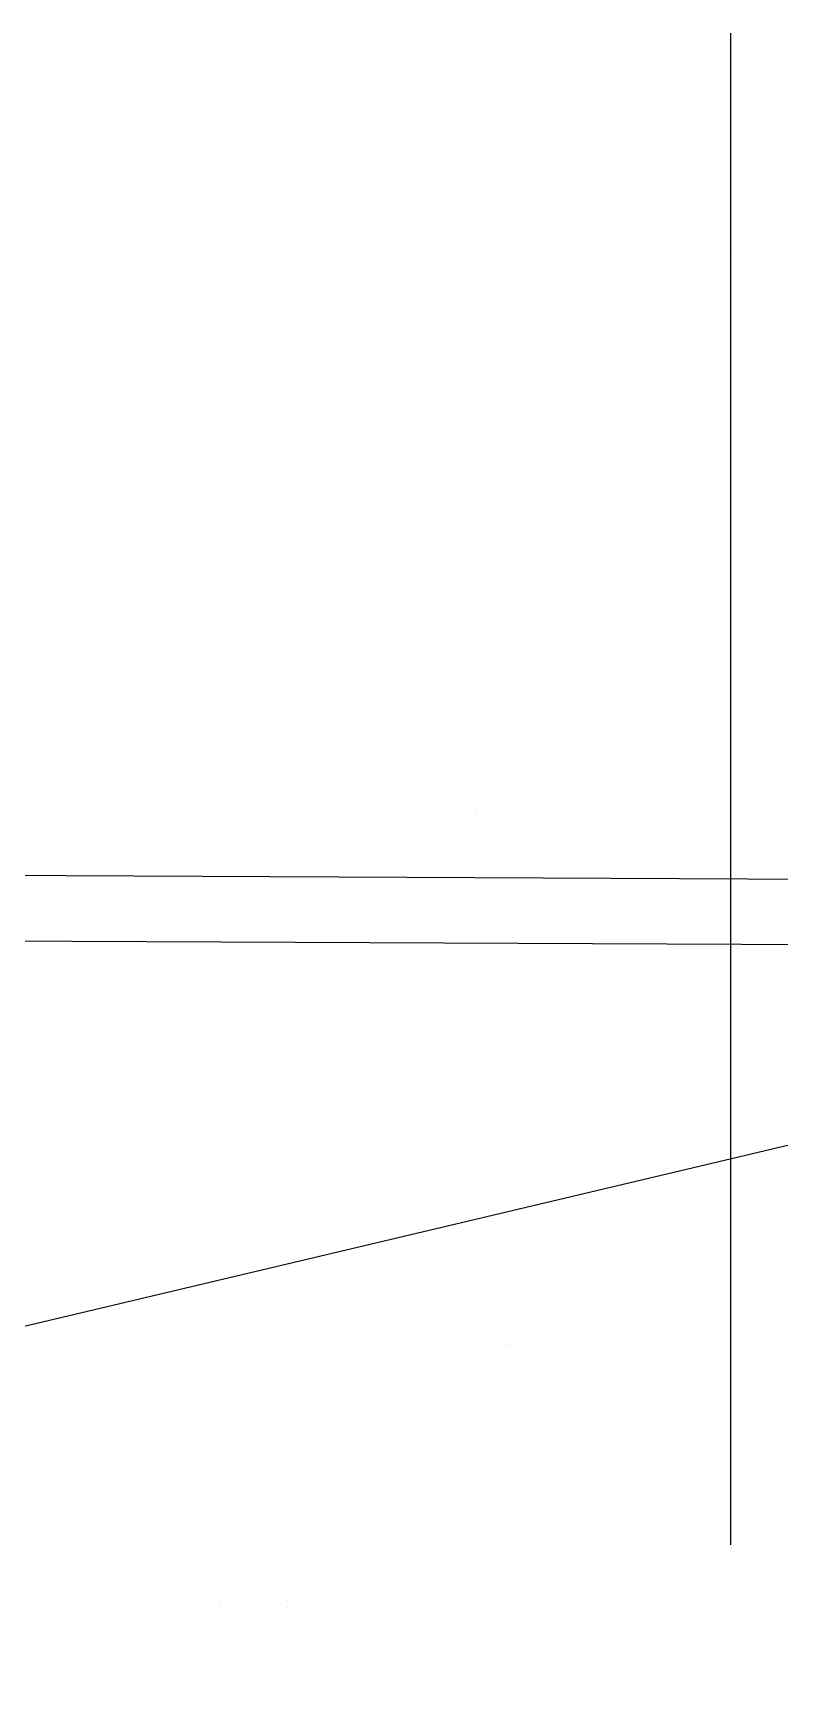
# Model space of a CAD drawing. Header units: millimetres. Extents: x 98 to 155, y -181 to 127.
# Drawn here: x 106.507 to 107.643, y 123.39 to 125.912 of the extents above; entities that cross this region are included whole.
import ezdxf
from ezdxf.enums import TextEntityAlignment as Align
from ezdxf.xclip import XClip

# ---------------------------------------------------------------- set-up
doc = ezdxf.new("R2010")
doc.units = ezdxf.units.MM
doc.header["$LTSCALE"] = 15
doc.header["$XCLIPFRAME"] = 2
for name, pattern in [('ACAD_ISO07W100', [3, 0, -3]), ('HIDDEN', [0.375, 0.25, -0.125]), ('PHANTOM', [63.5, 31.75, -6.35, 6.35, -6.35, 6.35, -6.35]), ('PHANTOM2', [1.25, 0.625, -0.125, 0.125, -0.125, 0.125, -0.125])]:
    doc.linetypes.add(name, pattern=pattern)
doc.layers.get('0').update_dxf_attribs({"color": 250})
for name, color, linetype in [('A-EJES', 250, 'PHANTOM'), ('A-MURO BAJO', 250, 'Continuous'), ('A-PROYECCIONES', 250, 'HIDDEN'), ('DLP_VERDE', 250, 'Continuous')]:
    doc.layers.add(name, color=color, linetype=linetype)
doc.layers.add('A-MUROS', color=252, linetype='Continuous', lineweight=30)
doc.styles.add('R80', font='ARIALN.TTF', dxfattribs={"height": 2.03})

# ---------------------------------------------------------------- blocks, each defined once
blk = doc.blocks.new('A$C9f73720c')
at = {"layer": 'A-MURO BAJO', "ltscale": 0.5}
for p, q in [((38.0458, 125.7916, 0), (40.0797, 134.6873, 0)), ((40.1766, 134.6627, 0), (38.1545, 125.8181, 0))]:
    blk.add_line(p, q, dxfattribs=at)
at = {"layer": 'A-PROYECCIONES'}
blk.add_line((38.8761, 87.8303, 0), (38.1838, 142.0709, 0), dxfattribs=at)
at = {"layer": 'DLP_VERDE', "linetype": 'Continuous'}
for p, q in [((37.9124, 129.7971), (37.9124, 129.7971)), ((37.7983, 129.7675), (37.7983, 129.7675)), ((37.8204, 129.7646), (37.8204, 129.7646)), ((37.9393, 129.7489), (37.9393, 129.7489)), ((38.0433, 129.7352), (38.0433, 129.7352)), ((38.0654, 129.7323), (38.0654, 129.7323)), ((37.8226, 129.7148), (37.8226, 129.7148)), ((38.1591, 129.7136), (38.1591, 129.7136)), ((38.1844, 129.7166), (38.1844, 129.7166)), ((37.7858, 129.6912), (37.7858, 129.6912)), ((37.7882, 129.6833), (37.7882, 129.6833)), ((37.9341, 129.6982), (37.9341, 129.6982)), ((38.0775, 129.69), (38.0775, 129.69)), ((38.2238, 129.6906), (38.2238, 129.6906)), ((38.2466, 129.6845), (38.2466, 129.6845)), ((38.2884, 129.7029), (38.2884, 129.7029)), ((38.2911, 129.6864), (38.2911, 129.6864)), ((38.3104, 129.7), (38.3104, 129.7)), ((37.8337, 129.6665), (37.8337, 129.6665)), ((37.8781, 129.6684), (37.8781, 129.6684)), ((38.0868, 129.6775), (38.0868, 129.6775)), ((38.1054, 129.6644), (38.1054, 129.6644)), ((38.3865, 129.6125), (38.3865, 129.6125)), ((38.723, 129.6113), (38.723, 129.6113)), ((38.0156, 129.5821), (38.0156, 129.5821)), ((38.3521, 129.5809), (38.3521, 129.5809)), ((37.7423, 129.5534), (37.7423, 129.5534)), ((37.8886, 129.5541), (37.8886, 129.5541)), ((38.0369, 129.5611), (38.0369, 129.5611)), ((38.1804, 129.5529), (38.1804, 129.5529)), ((38.3267, 129.5535), (38.3267, 129.5535)), ((38.4749, 129.5606), (38.4749, 129.5606)), ((38.6184, 129.5523), (38.6184, 129.5523)), ((38.6693, 129.562), (38.6693, 129.562)), ((38.6863, 129.5544), (38.6863, 129.5544)), ((38.7647, 129.553), (38.7647, 129.553)), ((38.8461, 129.5613), (38.8461, 129.5613)), ((38.8905, 129.5633), (38.8905, 129.5633)), ((37.7652, 129.5317), (37.7652, 129.5317)), ((37.9812, 129.5506), (37.9812, 129.5506)), ((38.0646, 129.5272), (38.0646, 129.5272)), ((38.2733, 129.5363), (38.2733, 129.5363)), ((38.2984, 129.5317), (38.2984, 129.5317)), ((38.4331, 129.5433), (38.4331, 129.5433)), ((38.4776, 129.5452), (38.4776, 129.5452)), ((37.8603, 129.5183), (37.8603, 129.5183)), ((37.8692, 129.518), (37.8692, 129.518)), ((37.8912, 129.5151), (37.8912, 129.5151)), ((38.0202, 129.5253), (38.0202, 129.5253)), ((37.9274, 129.5013), (37.9274, 129.5013)), ((38.0102, 129.4994), (38.0102, 129.4994)), ((38.1142, 129.4857), (38.1142, 129.4857)), ((38.1362, 129.4828), (38.1362, 129.4828)), ((38.5795, 129.4798), (38.5795, 129.4798)), ((39.0673, 129.4788), (39.0673, 129.4788)), ((39.197, 129.4794), (39.197, 129.4794)), ((39.2414, 129.4814), (39.2414, 129.4814)), ((38.2552, 129.4672), (38.2552, 129.4672)), ((38.3592, 129.4535), (38.3592, 129.4535)), ((39.0372, 129.4724), (39.0372, 129.4724)), ((39.0746, 129.4612), (39.0746, 129.4612)), ((39.0894, 129.4759), (39.0894, 129.4759)), ((39.2084, 129.4602), (39.2084, 129.4602)), ((39.2208, 129.4619), (39.2208, 129.4619)), ((39.3691, 129.4689), (39.3691, 129.4689)), ((38.2086, 129.4494), (38.2086, 129.4494)), ((38.3813, 129.4506), (38.3813, 129.4506)), ((38.5003, 129.4349), (38.5003, 129.4349)), ((38.5451, 129.4482), (38.5451, 129.4482)), ((38.8623, 129.4293), (38.8623, 129.4293)), ((39.2464, 129.4449), (39.2464, 129.4449)), ((39.3124, 129.4465), (39.3124, 129.4465)), ((39.3344, 129.4436), (39.3344, 129.4436)), ((39.4534, 129.4279), (39.4534, 129.4279)), ((37.8376, 129.419), (37.8376, 129.419)), ((37.8452, 129.4163), (37.8452, 129.4163)), ((37.9915, 129.417), (37.9915, 129.417)), ((38.1397, 129.424), (38.1397, 129.424)), ((38.1742, 129.4179), (38.1742, 129.4179)), ((38.2832, 129.4158), (38.2832, 129.4158)), ((38.4295, 129.4164), (38.4295, 129.4164)), ((38.5778, 129.4235), (38.5778, 129.4235)), ((38.6043, 129.4212), (38.6043, 129.4212)), ((38.6196, 129.4021), (38.6196, 129.4021)), ((38.6263, 129.4183), (38.6263, 129.4183)), ((38.6641, 129.4041), (38.6641, 129.4041)), ((38.7213, 129.4152), (38.7213, 129.4152)), ((38.7453, 129.4027), (38.7453, 129.4027)), ((38.8675, 129.4159), (38.8675, 129.4159)), ((38.8728, 129.4132), (38.8728, 129.4132)), ((39.5574, 129.4142), (39.5574, 129.4142)), ((39.5794, 129.4113), (39.5794, 129.4113)), ((37.8032, 129.3875), (37.8032, 129.3875)), ((38.0468, 129.3771), (38.0468, 129.3771)), ((38.2067, 129.3841), (38.2067, 129.3841)), ((38.2511, 129.386), (38.2511, 129.386)), ((38.4598, 129.3952), (38.4598, 129.3952)), ((38.4913, 129.399), (38.4913, 129.399)), ((38.8493, 129.389), (38.8493, 129.389)), ((39.5275, 129.393), (39.5275, 129.393)), ((39.6984, 129.3957), (39.6984, 129.3957)), ((37.7937, 129.3661), (37.7937, 129.3661)), ((37.8381, 129.368), (37.8381, 129.368)), ((38.1204, 129.3686), (38.1204, 129.3686)), ((39.1566, 129.3626), (39.1566, 129.3626)), ((39.4931, 129.3615), (39.4931, 129.3615)), ((39.7965, 129.3563), (39.7965, 129.3563)), ((39.8409, 129.3582), (39.8409, 129.3582)), ((37.7495, 129.3382), (37.7495, 129.3382)), ((38.7725, 129.3471), (38.7725, 129.3471)), ((39.0339, 129.3323), (39.0339, 129.3323)), ((39.1222, 129.3311), (39.1222, 129.3311)), ((39.2237, 129.3313), (39.2237, 129.3313)), ((39.3835, 129.3382), (39.3835, 129.3382)), ((39.4279, 129.3402), (39.4279, 129.3402)), ((39.472, 129.3318), (39.472, 129.3318)), ((39.6366, 129.3493), (39.6366, 129.3493)), ((39.8103, 129.3426), (39.8103, 129.3426)), ((39.91, 129.3313), (39.91, 129.3313)), ((37.695, 129.3008), (37.695, 129.3008)), ((38.4015, 129.3167), (38.4015, 129.3167)), ((38.7381, 129.3155), (38.7381, 129.3155)), ((38.9705, 129.3202), (38.9705, 129.3202)), ((39.0149, 129.3221), (39.0149, 129.3221)), ((39.1774, 129.3241), (39.1774, 129.3241)), ((39.3237, 129.3248), (39.3237, 129.3248)), ((39.4394, 129.3122), (39.4394, 129.3122)), ((39.6154, 129.3236), (39.6154, 129.3236)), ((39.7617, 129.3243), (39.7617, 129.3243)), ((37.7171, 129.2979), (37.7171, 129.2979)), ((37.8045, 129.2874), (37.8045, 129.2874)), ((37.836, 129.2822), (37.836, 129.2822)), ((37.948, 129.2792), (37.948, 129.2792)), ((38.0306, 129.2863), (38.0306, 129.2863)), ((38.0943, 129.2799), (38.0943, 129.2799)), ((38.2426, 129.2869), (38.2426, 129.2869)), ((38.3671, 129.2852), (38.3671, 129.2852)), ((38.3861, 129.2787), (38.3861, 129.2787)), ((38.5323, 129.2793), (38.5323, 129.2793)), ((38.6806, 129.2864), (38.6806, 129.2864)), ((38.8241, 129.2781), (38.8241, 129.2781)), ((39.0684, 129.2818), (39.0684, 129.2818)), ((37.9401, 129.2685), (37.9401, 129.2685)), ((37.9621, 129.2656), (37.9621, 129.2656)), ((37.9962, 129.2548), (37.9962, 129.2548)), ((38.0811, 129.25), (38.0811, 129.25)), ((38.6463, 129.254), (38.6463, 129.254)), ((38.6843, 129.2663), (38.6843, 129.2663)), ((38.8061, 129.261), (38.8061, 129.261)), ((39.7205, 129.2603), (39.7205, 129.2603)), ((37.9802, 129.2249), (37.9802, 129.2249)), ((38.0246, 129.2268), (38.0246, 129.2268)), ((38.1851, 129.2363), (38.1851, 129.2363)), ((38.2071, 129.2334), (38.2071, 129.2334)), ((38.2333, 129.2359), (38.2333, 129.2359)), ((38.3134, 129.2359), (38.3134, 129.2359)), ((38.3932, 129.2429), (38.3932, 129.2429)), ((38.4376, 129.2449), (38.4376, 129.2449)), ((39.0342, 129.243), (39.0342, 129.243)), ((39.1382, 129.2293), (39.1382, 129.2293)), ((39.1602, 129.2264), (39.1602, 129.2264)), ((39.3496, 129.2299), (39.3496, 129.2299)), ((39.6861, 129.2288), (39.6861, 129.2288)), ((37.8203, 129.2179), (37.8203, 129.2179)), ((37.9425, 129.2055), (37.9425, 129.2055)), ((38.3261, 129.2177), (38.3261, 129.2177)), ((38.4301, 129.204), (38.4301, 129.204)), ((38.4521, 129.2011), (38.4521, 129.2011)), ((38.9786, 129.1996), (38.9786, 129.1996)), ((39.2792, 129.2107), (39.2792, 129.2107)), ((39.6144, 129.199), (39.6144, 129.199)), ((39.8231, 129.2081), (39.8231, 129.2081)), ((38.5711, 129.1855), (38.5711, 129.1855)), ((38.5945, 129.184), (38.5945, 129.184)), ((38.9885, 129.1882), (38.9885, 129.1882)), ((39.1368, 129.1952), (39.1368, 129.1952)), ((39.157, 129.179), (39.157, 129.179)), ((39.2014, 129.181), (39.2014, 129.181)), ((39.2802, 129.187), (39.2802, 129.187)), ((39.3151, 129.1984), (39.3151, 129.1984)), ((39.3832, 129.197), (39.3832, 129.197)), ((39.4053, 129.1941), (39.4053, 129.1941)), ((39.4102, 129.1901), (39.4102, 129.1901)), ((39.4265, 129.1877), (39.4265, 129.1877)), ((39.5243, 129.1785), (39.5243, 129.1785)), ((39.57, 129.1971), (39.57, 129.1971)), ((39.5748, 129.1947), (39.5748, 129.1947)), ((39.6323, 129.1795), (39.6323, 129.1795)), ((39.7183, 129.1865), (39.7183, 129.1865)), ((39.8645, 129.1872), (39.8645, 129.1872)), ((37.9074, 129.1503), (37.9074, 129.1503)), ((38.2236, 129.1536), (38.2236, 129.1536)), ((38.3454, 129.1498), (38.3454, 129.1498)), ((38.5601, 129.1525), (38.5601, 129.1525)), ((38.6751, 129.1718), (38.6751, 129.1718)), ((38.6972, 129.1689), (38.6972, 129.1689)), ((38.7835, 129.1493), (38.7835, 129.1493)), ((38.9442, 129.168), (38.9442, 129.168)), ((38.9972, 129.1721), (38.9972, 129.1721)), ((39.2614, 129.1491), (39.2614, 129.1491)), ((39.6283, 129.1648), (39.6283, 129.1648)), ((39.6503, 129.1619), (39.6503, 129.1619)), ((37.7591, 129.1433), (37.7591, 129.1433)), ((37.8527, 129.1233), (37.8527, 129.1233)), ((38.0509, 129.1421), (38.0509, 129.1421)), ((38.1971, 129.1428), (38.1971, 129.1428)), ((38.4889, 129.1416), (38.4889, 129.1416)), ((38.6352, 129.1422), (38.6352, 129.1422)), ((39.7693, 129.1462), (39.7693, 129.1462)), ((39.8733, 129.1325), (39.8733, 129.1325)), ((39.8953, 129.1296), (39.8953, 129.1296)), ((38.1892, 129.1221), (38.1892, 129.1221)), ((38.5064, 129.1032), (38.5064, 129.1032)), ((38.5797, 129.1018), (38.5797, 129.1018)), ((38.6241, 129.1037), (38.6241, 129.1037)), ((37.8183, 129.0917), (37.8183, 129.0917)), ((38.0068, 129.0767), (38.0068, 129.0767)), ((38.1354, 129.0729), (38.1354, 129.0729)), ((38.1667, 129.0837), (38.1667, 129.0837)), ((38.2111, 129.0857), (38.2111, 129.0857)), ((38.4198, 129.0948), (38.4198, 129.0948)), ((39.5425, 129.0972), (39.5425, 129.0972)), ((39.8791, 129.0961), (39.8791, 129.0961)), ((37.6619, 129.065), (37.6619, 129.065)), ((37.7537, 129.0657), (37.7537, 129.0657)), ((37.7659, 129.0513), (37.7659, 129.0513)), ((37.7879, 129.0484), (37.7879, 129.0484)), ((37.7981, 129.0676), (37.7981, 129.0676)), ((38.7875, 129.0513), (38.7875, 129.0513)), ((38.945, 129.0504), (38.945, 129.0504)), ((39.0913, 129.0511), (39.0913, 129.0511)), ((39.1716, 129.0669), (39.1716, 129.0669)), ((39.2396, 129.0581), (39.2396, 129.0581)), ((39.3831, 129.0499), (39.3831, 129.0499)), ((39.5081, 129.0657), (39.5081, 129.0657)), ((39.5293, 129.0506), (39.5293, 129.0506)), ((39.5967, 129.0489), (39.5967, 129.0489)), ((39.6776, 129.0576), (39.6776, 129.0576)), ((39.7565, 129.0559), (39.7565, 129.0559)), ((39.8009, 129.0578), (39.8009, 129.0578)), ((39.8211, 129.0494), (39.8211, 129.0494)), ((37.7645, 129.0425), (37.7645, 129.0425)), ((37.9069, 129.0328), (37.9069, 129.0328)), ((39.1372, 129.0353), (39.1372, 129.0353)), ((39.1837, 129.0309), (39.1837, 129.0309)), ((39.3435, 129.0379), (39.3435, 129.0379)), ((39.3879, 129.0398), (39.3879, 129.0398)), ((39.8253, 129.0468), (39.8253, 129.0468)), ((37.7157, 129.0055), (37.7157, 129.0055)), ((37.8619, 129.0062), (37.8619, 129.0062)), ((38.0102, 129.0132), (38.0102, 129.0132)), ((38.0109, 129.0191), (38.0109, 129.0191)), ((38.033, 129.0162), (38.033, 129.0162)), ((38.1519, 129.0005), (38.1519, 129.0005)), ((38.1537, 129.005), (38.1537, 129.005)), ((38.3, 129.0056), (38.3, 129.0056)), ((38.4166, 129.0209), (38.4166, 129.0209)), ((38.4483, 129.0127), (38.4483, 129.0127)), ((38.5917, 129.0044), (38.5917, 129.0044)), ((38.738, 129.0051), (38.738, 129.0051)), ((38.7531, 129.0198), (38.7531, 129.0198)), ((38.9305, 129.0198), (38.9305, 129.0198)), ((38.964, 129.0121), (38.964, 129.0121)), ((38.9749, 129.0218), (38.9749, 129.0218)), ((38.9861, 129.0092), (38.9861, 129.0092)), ((39.4544, 129.0165), (39.4544, 129.0165)), ((38.0456, 128.9906), (38.0456, 128.9906)), ((38.2559, 128.9868), (38.2559, 128.9868)), ((38.278, 128.9839), (38.278, 128.9839)), ((38.3822, 128.9894), (38.3822, 128.9894)), ((39.0835, 128.9861), (39.0835, 128.9861)), ((39.1051, 128.9935), (39.1051, 128.9935)), ((39.2091, 128.9798), (39.2091, 128.9798)), ((39.2311, 128.9769), (39.2311, 128.9769)), ((37.6747, 128.9602), (37.6747, 128.9602)), ((38.0112, 128.959), (38.0112, 128.959)), ((38.397, 128.9683), (38.397, 128.9683)), ((38.501, 128.9546), (38.501, 128.9546)), ((38.523, 128.9517), (38.523, 128.9517)), ((38.6063, 128.9536), (38.6063, 128.9536)), ((38.6993, 128.9705), (38.6993, 128.9705)), ((38.7662, 128.9606), (38.7662, 128.9606)), ((39.3501, 128.9613), (39.3501, 128.9613)), ((39.4541, 128.9476), (39.4541, 128.9476)), ((39.7355, 128.9645), (39.7355, 128.9645)), ((37.6403, 128.9287), (37.6403, 128.9287)), ((37.9402, 128.9245), (37.9402, 128.9245)), ((37.9846, 128.9265), (37.9846, 128.9265)), ((38.1933, 128.9356), (38.1933, 128.9356)), ((38.3284, 128.9402), (38.3284, 128.9402)), ((38.3532, 128.9426), (38.3532, 128.9426)), ((38.3976, 128.9445), (38.3976, 128.9445)), ((38.642, 128.936), (38.642, 128.936)), ((38.746, 128.9223), (38.746, 128.9223)), ((38.9044, 128.9216), (38.9044, 128.9216)), ((39.3646, 128.9342), (39.3646, 128.9342)), ((39.4761, 128.9447), (39.4761, 128.9447)), ((39.5951, 128.929), (39.5951, 128.929)), ((39.7011, 128.933), (39.7011, 128.933)), ((37.7803, 128.9175), (37.7803, 128.9175)), ((37.9575, 128.9098), (37.9575, 128.9098)), ((38.9937, 128.9038), (38.9937, 128.9038)), ((39.0479, 128.9133), (39.0479, 128.9133)), ((39.1941, 128.914), (39.1941, 128.914)), ((39.3302, 128.9026), (39.3302, 128.9026)), ((39.3424, 128.921), (39.3424, 128.921)), ((39.4859, 128.9128), (39.4859, 128.9128)), ((39.53, 128.8967), (39.53, 128.8967)), ((39.5744, 128.8986), (39.5744, 128.8986)), ((39.6322, 128.9135), (39.6322, 128.9135)), ((39.6991, 128.9153), (39.6991, 128.9153)), ((39.7212, 128.9124), (39.7212, 128.9124)), ((39.7805, 128.9205), (39.7805, 128.9205)), ((39.7832, 128.9077), (39.7832, 128.9077)), ((39.8402, 128.8968), (39.8402, 128.8968)), ((37.5866, 128.8794), (37.5866, 128.8794)), ((37.675, 128.8766), (37.675, 128.8766)), ((38.1131, 128.8761), (38.1131, 128.8761)), ((38.5511, 128.8756), (38.5511, 128.8756)), ((38.6095, 128.8882), (38.6095, 128.8882)), ((38.9572, 128.8717), (38.9572, 128.8717)), ((38.9592, 128.8723), (38.9592, 128.8723)), ((39.117, 128.8787), (39.117, 128.8787)), ((39.1614, 128.8806), (39.1614, 128.8806)), ((39.3702, 128.8897), (39.3702, 128.8897)), ((39.6474, 128.8838), (39.6474, 128.8838)), ((37.8185, 128.8684), (37.8185, 128.8684)), ((37.9648, 128.8691), (37.9648, 128.8691)), ((38.2386, 128.8579), (38.2386, 128.8579)), ((38.2565, 128.8679), (38.2565, 128.8679)), ((38.4028, 128.8685), (38.4028, 128.8685)), ((38.5751, 128.8567), (38.5751, 128.8567)), ((38.6946, 128.8673), (38.6946, 128.8673)), ((39.2764, 128.8534), (39.2764, 128.8534)), ((37.5917, 128.8341), (37.5917, 128.8341)), ((37.6138, 128.8312), (37.6138, 128.8312)), ((37.8677, 128.8275), (37.8677, 128.8275)), ((38.2042, 128.8263), (38.2042, 128.8263)), ((38.9055, 128.823), (38.9055, 128.823)), ((37.7328, 128.8156), (37.7328, 128.8156)), ((37.8333, 128.796), (37.8333, 128.796)), ((37.8368, 128.8019), (37.8368, 128.8019)), ((37.8588, 128.799), (37.8588, 128.799)), ((38.5214, 128.8075), (38.5214, 128.8075)), ((38.5397, 128.8014), (38.5397, 128.8014)), ((38.5841, 128.8033), (38.5841, 128.8033)), ((39.5576, 128.8015), (39.5576, 128.8015)), ((37.9668, 128.7764), (37.9668, 128.7764)), ((37.9778, 128.7833), (37.9778, 128.7833)), ((38.1267, 128.7833), (38.1267, 128.7833)), ((38.1505, 128.7771), (38.1505, 128.7771)), ((38.1711, 128.7853), (38.1711, 128.7853)), ((38.3798, 128.7944), (38.3798, 128.7944)), ((38.859, 128.7774), (38.859, 128.7774)), ((38.9309, 128.7763), (38.9309, 128.7763)), ((39.0072, 128.7845), (39.0072, 128.7845)), ((39.1507, 128.7762), (39.1507, 128.7762)), ((39.1866, 128.7711), (39.1866, 128.7711)), ((39.297, 128.7769), (39.297, 128.7769)), ((39.4453, 128.7839), (39.4453, 128.7839)), ((39.5887, 128.7757), (39.5887, 128.7757)), ((39.735, 128.7764), (39.735, 128.7764)), ((37.7137, 128.7653), (37.7137, 128.7653)), ((37.7581, 128.7673), (37.7581, 128.7673)), ((37.7795, 128.7467), (37.7795, 128.7467)), ((38.0818, 128.7696), (38.0818, 128.7696)), ((38.1038, 128.7667), (38.1038, 128.7667)), ((38.2228, 128.7511), (38.2228, 128.7511)), ((39.0349, 128.7626), (39.0349, 128.7626)), ((39.0569, 128.7597), (39.0569, 128.7597)), ((39.5231, 128.7699), (39.5231, 128.7699)), ((39.5567, 128.7485), (39.5567, 128.7485)), ((39.7165, 128.7555), (39.7165, 128.7555)), ((39.7609, 128.7575), (39.7609, 128.7575)), ((37.6296, 128.7325), (37.6296, 128.7325)), ((37.7779, 128.7395), (37.7779, 128.7395)), ((37.9213, 128.7313), (37.9213, 128.7313)), ((38.0676, 128.732), (38.0676, 128.732)), ((38.2159, 128.739), (38.2159, 128.739)), ((38.3268, 128.7374), (38.3268, 128.7374)), ((38.3489, 128.7345), (38.3489, 128.7345)), ((38.3594, 128.7308), (38.3594, 128.7308)), ((38.4316, 128.7252), (38.4316, 128.7252)), ((38.5057, 128.7314), (38.5057, 128.7314)), ((38.6539, 128.7385), (38.6539, 128.7385)), ((38.935, 128.7214), (38.935, 128.7214)), ((39.1437, 128.7305), (39.1437, 128.7305)), ((39.1522, 128.7396), (39.1522, 128.7396)), ((39.1759, 128.7441), (39.1759, 128.7441)), ((39.2799, 128.7304), (39.2799, 128.7304)), ((39.302, 128.7275), (39.302, 128.7275)), ((39.3035, 128.7375), (39.3035, 128.7375)), ((39.3479, 128.7394), (39.3479, 128.7394)), ((39.4694, 128.7207), (39.4694, 128.7207)), ((38.0607, 128.6948), (38.0607, 128.6948)), ((38.4678, 128.7188), (38.4678, 128.7188)), ((38.5718, 128.7051), (38.5718, 128.7051)), ((38.5939, 128.7022), (38.5939, 128.7022)), ((38.8905, 128.7195), (38.8905, 128.7195)), ((39.421, 128.7118), (39.421, 128.7118)), ((39.525, 128.6981), (39.525, 128.6981)), ((39.547, 128.6952), (39.547, 128.6952)), ((38.3972, 128.6936), (38.3972, 128.6936)), ((39.0985, 128.6903), (39.0985, 128.6903)), ((39.666, 128.6796), (39.666, 128.6796)), ((38.0263, 128.6633), (38.0263, 128.6633)), ((38.3434, 128.6444), (38.3434, 128.6444)), ((38.3576, 128.6441), (38.3576, 128.6441)), ((38.5663, 128.6532), (38.5663, 128.6532)), ((39.1101, 128.6474), (39.1101, 128.6474)), ((39.5481, 128.6468), (39.5481, 128.6468)), ((39.7505, 128.6688), (39.7505, 128.6688)), ((39.77, 128.6659), (39.77, 128.6659)), ((39.792, 128.663), (39.792, 128.663)), ((38.1533, 128.6352), (38.1533, 128.6352)), ((38.3132, 128.6422), (38.3132, 128.6422)), ((38.8155, 128.6396), (38.8155, 128.6396)), ((38.9618, 128.6403), (38.9618, 128.6403)), ((39.2535, 128.6391), (39.2535, 128.6391)), ((39.3796, 128.6384), (39.3796, 128.6384)), ((39.3998, 128.6398), (39.3998, 128.6398)), ((39.6916, 128.6386), (39.6916, 128.6386)), ((39.7161, 128.6372), (39.7161, 128.6372)), ((38.1705, 128.5949), (38.1705, 128.5949)), ((38.3187, 128.6019), (38.3187, 128.6019)), ((38.4622, 128.5937), (38.4622, 128.5937)), ((38.6085, 128.5943), (38.6085, 128.5943)), ((39.0087, 128.608), (39.0087, 128.608)), ((39.3452, 128.6069), (39.3452, 128.6069)), ((39.49, 128.5963), (39.49, 128.5963)), ((39.5344, 128.5983), (39.5344, 128.5983)), ((39.7432, 128.6074), (39.7432, 128.6074)), ((38.6246, 128.5925), (38.6246, 128.5925)), ((38.9172, 128.5713), (38.9172, 128.5713)), ((38.9743, 128.5765), (38.9743, 128.5765)), ((39.077, 128.5783), (39.077, 128.5783)), ((39.1215, 128.5802), (39.1215, 128.5802)), ((39.3302, 128.5893), (39.3302, 128.5893)), ((39.6624, 128.588), (39.6624, 128.588)), ((38.2536, 128.5621), (38.2536, 128.5621)), ((38.5902, 128.561), (38.5902, 128.561)), ((38.8608, 128.5454), (38.8608, 128.5454)), ((39.2915, 128.5576), (39.2915, 128.5576)), ((38.8828, 128.5425), (38.8828, 128.5425)), ((38.9205, 128.5273), (38.9205, 128.5273)), ((39.0018, 128.5269), (39.0018, 128.5269)), ((38.5364, 128.5117), (38.5364, 128.5117)), ((38.5441, 128.5029), (38.5441, 128.5029)), ((38.7749, 128.5108), (38.7749, 128.5108)), ((38.9184, 128.5025), (38.9184, 128.5025)), ((39.0646, 128.5032), (39.0646, 128.5032)), ((39.1058, 128.5132), (39.1058, 128.5132)), ((39.1278, 128.5103), (39.1278, 128.5103)), ((39.2129, 128.5102), (39.2129, 128.5102)), ((39.2468, 128.4946), (39.2468, 128.4946)), ((39.3564, 128.502), (39.3564, 128.502)), ((39.5027, 128.5027), (39.5027, 128.5027)), ((39.5726, 128.5057), (39.5726, 128.5057)), ((39.6509, 128.5097), (39.6509, 128.5097)), ((39.2017, 128.4753), (39.2017, 128.4753)), ((39.3508, 128.4809), (39.3508, 128.4809)), ((39.3728, 128.478), (39.3728, 128.478)), ((39.5382, 128.4742), (39.5382, 128.4742)), ((38.8307, 128.445), (38.8307, 128.445)), ((39.1672, 128.4438), (39.1672, 128.4438)), ((39.4918, 128.4624), (39.4918, 128.4624)), ((39.5167, 128.4482), (39.5167, 128.4482)), ((39.5958, 128.4487), (39.5958, 128.4487)), ((39.6179, 128.4458), (39.6179, 128.4458)), ((39.6765, 128.4551), (39.6765, 128.4551)), ((39.7209, 128.4571), (39.7209, 128.4571)), ((38.895, 128.421), (38.895, 128.421)), ((39.1037, 128.4301), (39.1037, 128.4301)), ((39.2635, 128.4371), (39.2635, 128.4371)), ((39.308, 128.439), (39.308, 128.439)), ((39.4844, 128.4249), (39.4844, 128.4249)), ((39.7369, 128.4301), (39.7369, 128.4301)), ((39.1135, 128.3946), (39.1135, 128.3946)), ((39.3158, 128.3731), (39.3158, 128.3731)), ((39.1675, 128.3661), (39.1675, 128.3661)), ((39.3946, 128.3427), (39.3946, 128.3427)), ((39.4592, 128.3649), (39.4592, 128.3649)), ((39.6055, 128.3656), (39.6055, 128.3656)), ((39.3602, 128.3111), (39.3602, 128.3111)), ((39.45, 128.2959), (39.45, 128.2959)), ((39.4945, 128.2979), (39.4945, 128.2979)), ((39.6774, 128.2922), (39.6774, 128.2922)), ((39.7032, 128.307), (39.7032, 128.307))]:
    blk.add_line(p, q, dxfattribs=at)
at = {"style": 'R80'}
for height, rotation, p in [(0.09, 0.009, (39.554, 141.0046, 0)), (0.09, 0.009, (45.7984, 139.3226, 0)), (0.09, 0.009, (50.4634, 135.3578, 0)), (0.09, 0.009, (41.9784, 129.0436, 0)), (0.09, 0.009, (37.8409, 128.6089, 0)), (0.09, 0.009, (35.483, 116.3582, 0)), (0.09, 0.009, (63.0395, 116.3253, 0)), (0.09, 0.009, (38.5607, 113.6321, 0)), (0.09, 0.009, (45.1292, 84.3757, 0)), (0.09, 0.009, (43.9111, 83.9335, 0)), (0.09, 0.009, (43.1485, 83.401, 0)), (0.09, 0.009, (28.0067, 80.1071, 0)), (0.09, 0.009, (44.3753, 79.9046, 0)), (0.09, 0.009, (55.151, 79.2173, 0)), (0.09, 0.009, (38.2608, 76.0049)), (0.09, 0.009, (39.0036, 75.5558)), (0.09, 0.009, (27.5137, 75.2133, 0)), (0.09, 0.009, (27.5137, 75.2133, 0)), (0.09, 0.009, (39.8519, 75.1543)), (0.09, 0.009, (25.3599, 70.2709, 0)), (0.09, 0.009, (32.1646, 69.192, 0)), (0.09, 0.009, (32.1646, 69.192, 0)), (0.09, 0.009, (26.9947, 68.6392, 0)), (0.09, 0.009, (59.8504, 67.3859, 0)), (0.09, 0.009, (24.839, 65.5107, 0)), (0.09, 0.009, (24.839, 65.5107, 0)), (0.09, 0.009, (33.5008, 60.261, 0)), (0.09, 0.009, (33.5008, 60.261, 0)), (0.09, 347.3908, (17.1069, 59.2726, 0)), (0.09, 0.009, (26.4708, 59.2035, 0)), (0.09, 0.009, (26.4708, 59.2035, 0)), (0.09, 0.009, (23.1216, 58.7685, 0)), (0.09, 0.009, (23.1216, 58.7685, 0)), (0.09, 0.009, (27.6632, 55.3959, 0)), (0.09, 0.009, (27.6632, 55.3959, 0)), (0.09, 0.009, (22.2239, 54.9818, 0)), (0.09, 0.009, (22.2239, 54.9818, 0)), (0.09, 0.009, (65.7174, 53.5803, 0)), (0.09, 0.009, (38.377, 51.7166, 0)), (0.09, 0.009, (38.377, 51.7166, 0)), (0.09, 0.009, (21.0294, 51.3767, 0)), (0.09, 0.009, (21.0294, 51.3767, 0)), (0.09, 0.009, (29.4091, 50.8876, 0)), (0.09, 0.009, (29.4091, 50.8876, 0)), (0.09, 0.009, (22.5184, 48.0808, 0)), (0.09, 0.009, (22.5184, 48.0808, 0)), (0.09, 0.009, (32.8305, 47.9478, 0)), (0.09, 0.009, (38.6414, 47.9238, 0)), (0.09, 1.5576, (45.5013, 47.0033, 0)), (0.09, 1.5576, (45.5013, 47.0033, 0)), (0.09, 1.5576, (42.9613, 45.8781, 0)), (0.09, 0.009, (31.2252, 43.4352, 0)), (0.09, 0.009, (31.2252, 43.4352, 0)), (0.09, 0.009, (24.8291, 43.3056, 0)), (0.09, 0.009, (24.8291, 43.3056, 0)), (0.09, 0.009, (28.8684, 42.6092, 0)), (0.09, 0.009, (28.8684, 42.6092, 0)), (0.09, 0.009, (46.0815, 42.4048, 0)), (0.09, 0.009, (19.0307, 42.0559, 0)), (0.09, 0.009, (19.0307, 42.0559, 0)), (0.09, 0.009, (70.9067, 41.0329, 0)), (0.09, 0.009, (22.7765, 38.7407, 0)), (0.09, 0.009, (22.7765, 38.7407, 0)), (0.09, 0.009, (17.8952, 37.4624, 0)), (0.09, 0.009, (17.8952, 37.4624, 0)), (0.09, 0.009, (25.8226, 33.2142, 0)), (0.09, 0.009, (21.5027, 31.2754, 0)), (0.1403, 0.009, (43.0178, 29.8778, 0)), (0.09, 0.009, (24.3978, 29.2659, 0)), (0.09, 0.009, (49.7565, 29.0287, 0)), (0.09, 0.009, (16.51, 28.4123, 0)), (0.09, 0.009, (16.51, 28.4123, 0)), (0.09, 0.009, (40.7946, 24.893, 0)), (0.09, 0.009, (18.1268, 23.6374, 0)), (0.09, 0.009, (20.346, 20.3291, 0)), (0.09, 0.009, (38.3365, 19.4632, 0)), (0.09, 0.009, (18.2869, 15.9828, 0)), (0.09, 0.009, (36.6694, 12.5977, 0)), (0.09, 337.7998, (24.7536, 11.2334, 0)), (0.09, 0.009, (33.5928, 10.3508, 0)), (0.09, 337.7998, (21.6109, 10.1247, 0)), (0.09, 337.7998, (16.5605, 9.5998, 0)), (0.09, 337.7998, (29.9414, 8.9534, 0)), (0.09, 337.7998, (31.6402, 7.9561, 0)), (0.09, 337.7998, (26.736, 7.7966, 0)), (0.09, 337.7998, (32.0288, 7.0232, 0)), (0.09, 0.009, (16.5347, 5.5678, 0)), (0.09, 0.009, (23.3239, 5.5763, 0)), (0.09, 0.009, (34.4718, 3.6379, 0))]:
    blk.add_attdef('N.P.T.+0.00', text='', height=height, rotation=rotation, dxfattribs=at).set_placement(p, align=Align.MIDDLE_CENTER)
for p in [(49.9263, 138.2431, 0), (56.6904, 136.252, 0), (60.5336, 135.5237, 0), (42.6322, 135.1839), (58.3591, 133.6514, 0), (46.2516, 126.9171), (67.6439, 125.1529), (62.2762, 107.4327), (41.3341, 103.0918, 0), (58.4477, 100.4887, -0.2526), (35.1548, 97.8545, 0), (58.3053, 94.9071, 0), (31.2618, 93.9445, 0), (38.1161, 91.318), (54.6279, 88.218, 0), (17.9393, 86.8861, 0), (34.7444, 85.6148, 0), (54.6869, 83.8861, 0), (35.5048, 81.4636, 0), (34.6534, 76.9929, 0), (59.6668, 73.2509), (40.4113, 65.8421, 0), (43.5611, 65.2125, 0), (64.4681, 61.3857), (43.9111, 51.4927, 0), (32.9744, 51.0828, 0), (69.3242, 50.0814, 0), (48.0327, 50.0735, 0), (52.9599, 39.4701, 0), (74.4159, 35.7467, 0)]:
    blk.add_attdef('N.P.T.+0.00', text='', height=0.2109, dxfattribs=at).set_placement(p, align=Align.MIDDLE_CENTER)
blk = doc.blocks.new('Ejes_Torre C 1var')
at = {"layer": 'A-EJES', "linetype": 'PHANTOM2', "ltscale": 0.5}
blk.add_lwpolyline([(5.925, 16.65), (5.925, 14.35)], dxfattribs=at)

msp = doc.modelspace()

# ---------------------------------------------------------------- block references
at = {"linetype": 'ACAD_ISO07W100', "ltscale": 5}
ref = msp.add_blockref('A$C9f73720c', (241.452, 114.8591), dxfattribs=dict(at, rotation=102.6156181418625))
XClip(ref).set_block_clipping_path([(22.1542253106, 140.4101169162), (10.3600901397, 87.7136669306), (29.6608346476, 83.3939150368), (41.4549698184, 136.0903650224)])

# ---------------------------------------------------------------- next in the draw order: block references
at = {"layer": 'A-MUROS'}
msp.add_blockref('Ejes_Torre C 1var', (101.6432, 109.2616), dxfattribs=at)

doc.saveas('drawing.dxf')
